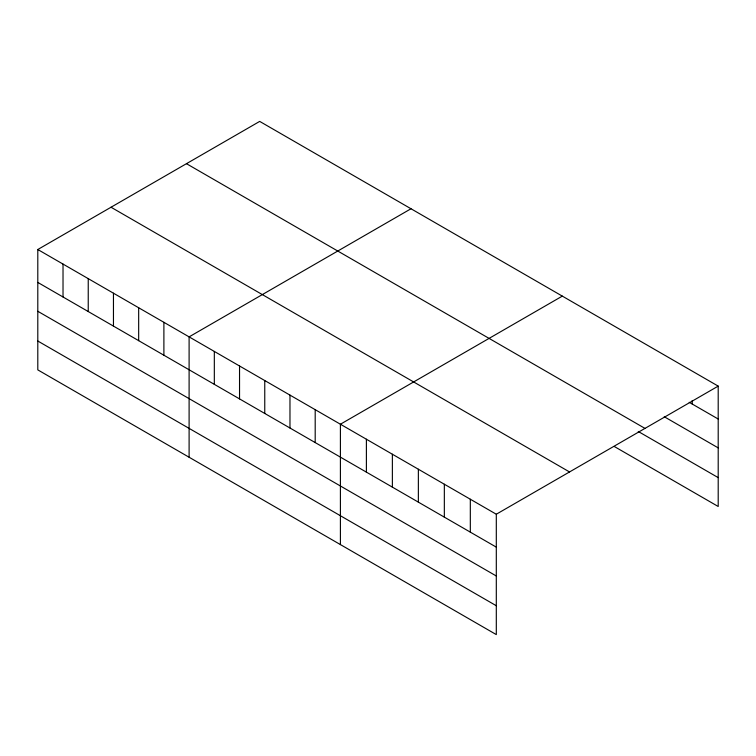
<?xml version="1.0" encoding="UTF-8"?>
<svg xmlns="http://www.w3.org/2000/svg" width="756" height="756" viewBox="0 0 756 756"><rect width="100%" height="100%" fill="white"/><g stroke="black" fill="none" stroke-linecap="round" stroke-linejoin="round"><path stroke-width="1.13" d="M37.8 249.518L496.305 514.231L496.305 634.596L37.8 369.882L37.8 249.518L259.695 121.404L718.2 386.118L718.2 506.482L614.269 446.475M410.999 208.76L189.104 336.874L189.104 457.238M562.313 296.116L340.408 424.229L340.408 544.594M496.305 514.231L718.2 386.118M689.217 402.296L718.2 419.022M664.24 416.726L718.2 447.883M186.467 163.683L644.972 428.397M638.253 431.468L718.2 477.622M111.028 207.238L569.533 471.952M37.8 282.423L496.305 547.136M37.8 311.283L496.305 575.996M37.8 341.022L496.305 605.736M692.222 400.5L692.222 404.025M470.317 499.234L470.317 532.139M444.339 484.227L444.339 517.132M418.361 469.23L418.361 502.135M392.373 454.233L392.373 487.138M366.395 439.227L366.395 472.131M315.195 409.667L315.195 442.572M289.973 395.114L289.973 428.019M264.761 380.551L264.761 413.456M239.539 365.989L239.539 398.894M214.326 351.436L214.326 384.341M163.891 322.311L163.891 355.216M138.669 307.758L138.669 340.663M113.457 293.196L113.457 326.101M88.235 278.633L88.235 311.538M63.022 264.08L63.022 296.985"/></g></svg>
